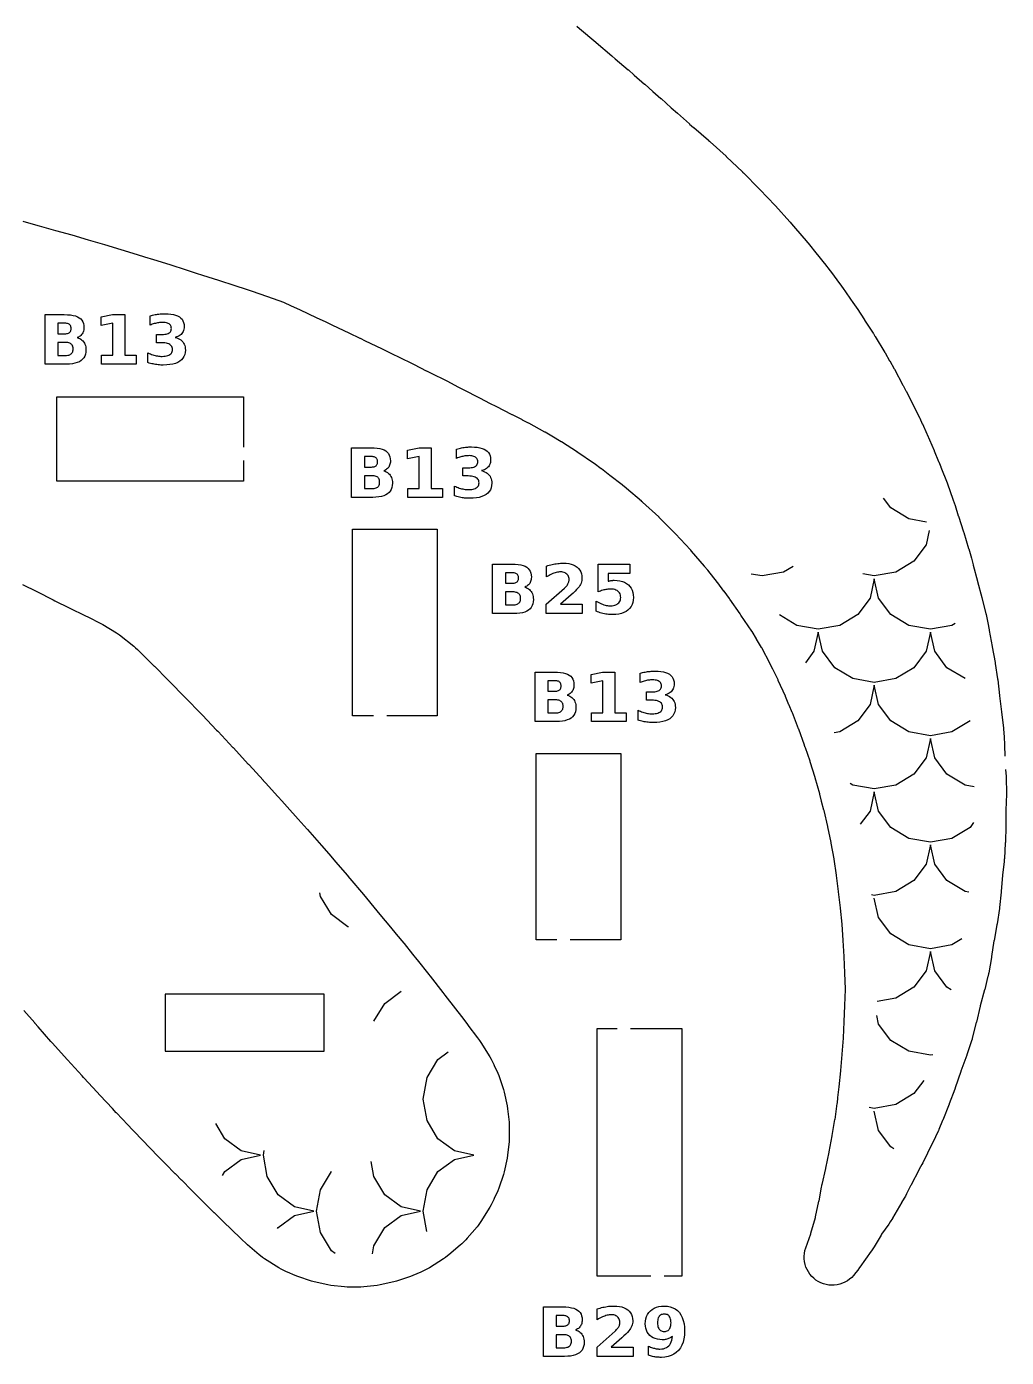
# Model space of a CAD drawing. Header units: millimetres. Extents: x 1 to 297, y 5 to 290.
# Drawn here: x 209.9 to 258, y 4.9 to 70.2 of the extents above; entities that cross this region are included whole.
import ezdxf

# ---------------------------------------------------------------- set-up
doc = ezdxf.new("R2010")
doc.units = ezdxf.units.MM
for name, color, linetype in [('CUT', 1, 'CONTINUOUS'), ('ENGRAVE', 5, 'CONTINUOUS'), ('SCORE', 7, 'CONTINUOUS')]:
    doc.layers.add(name, color=color, linetype=linetype)

msp = doc.modelspace()

# ---------------------------------------------------------------- linework, layer by layer
at = {"layer": 'CUT', "color": 1}
for points in [[(236.9172, 70.2574), (237.0473, 70.1479), (237.0494, 70.1461), (237.8484, 69.471), (237.8646, 69.4573), (238.645, 68.7979), (238.6522, 68.7918), (238.8096, 68.6569), (239.4454, 68.1118), (239.4526, 68.1056), (239.7393, 67.8563), (240.2458, 67.415), (240.2531, 67.4087), (240.652, 67.0561), (241.0462, 66.7078), (241.0535, 66.7014), (241.5506, 66.2558), (241.8537, 65.9843), (242.4496, 65.4588), (242.4558, 65.4533), (242.6441, 65.2853), (242.6546, 65.2761), (243.3761, 64.661), (243.3858, 64.6526), (243.4378, 64.6075), (243.4618, 64.5861), (244.2472, 63.8696), (244.2543, 63.863), (244.2551, 63.8623), (244.2716, 63.8468), (245.0485, 63.1028), (245.0556, 63.096), (245.0911, 63.0615), (245.1078, 63.045), (245.8499, 62.2982), (245.8568, 62.2912), (245.8867, 62.2607), (245.9036, 62.2431), (246.6443, 61.4586), (246.6657, 61.4355), (247.368, 60.6557), (247.3784, 60.644), (247.4535, 60.5586), (247.4594, 60.5518), (248.0589, 59.8609), (248.0803, 59.8357), (248.2552, 59.6238), (248.2608, 59.6169), (248.7169, 59.0568), (248.733, 59.0366), (249.0566, 58.6232), (249.0618, 58.6165), (249.3404, 58.2558), (249.3565, 58.2345), (249.8579, 57.5579), (249.8628, 57.5512), (249.9328, 57.4555), (249.95, 57.4315), (250.4963, 56.6491), (250.5053, 56.636), (250.6574, 56.4125), (250.667, 56.3982), (251.0319, 55.8469), (251.0396, 55.8352), (251.4573, 55.1895), (251.4691, 55.1709), (251.5462, 55.0474), (251.5562, 55.031), (252.0266, 54.2523), (252.0435, 54.2235), (252.2634, 53.8381), (252.2671, 53.8314), (252.4828, 53.4483), (252.4963, 53.4238), (252.9166, 52.639), (252.9207, 52.6314), (253.0626, 52.3622), (253.0704, 52.3473), (253.3299, 51.8399), (253.336, 51.8277), (253.7243, 51.0491), (253.7403, 51.0158), (253.8666, 50.7438), (253.8696, 50.7375), (254.0948, 50.2459), (254.1086, 50.2147), (254.4428, 49.4334), (254.4463, 49.4251), (254.6656, 48.9026), (254.6731, 48.8844), (254.7743, 48.6329), (254.7784, 48.6225), (255.0837, 47.8452), (255.0979, 47.8073), (255.3711, 47.0447), (255.3852, 47.0033), (255.47, 46.7396), (255.4729, 46.7304), (255.6309, 46.2269), (255.6334, 46.219), (255.8903, 45.4372), (255.8996, 45.4079), (256.1347, 44.6326), (256.1415, 44.6096), (256.2712, 44.1523), (256.2732, 44.1453), (256.3598, 43.8336), (256.3674, 43.8049), (256.5661, 43.0229), (256.5681, 43.015), (256.7792, 42.2283), (256.7841, 42.2095), (256.977, 41.446), (256.9905, 41.3872), (257.0728, 40.9863), (257.0742, 40.979), (257.144, 40.6294), (257.1498, 40.5981), (257.2862, 39.8181), (257.2879, 39.8089), (257.4353, 39.0356), (257.4432, 38.9898), (257.5597, 38.2369), (257.5669, 38.1828), (257.6542, 37.4119), (257.6549, 37.4057), (257.7524, 36.6158), (257.7541, 36.6018), (257.8406, 35.835), (257.8457, 35.7785), (257.8747, 35.3646), (257.875, 35.3605), (257.8972, 35.0277), (257.8996, 34.9796), (257.9162, 34.439)], [(257.9498, 33.7899), (257.9725, 33.4332), (257.975, 33.3728), (257.9886, 32.628), (257.9885, 32.5717), (257.97, 31.795), (257.9553, 31.0005), (257.9552, 30.9965), (257.9386, 30.2244), (257.9363, 30.1693), (257.8892, 29.4214), (257.8846, 29.3662), (257.8752, 29.2757), (257.8739, 29.2642), (257.7991, 28.6044), (257.797, 28.5815), (257.739, 27.8137), (257.7353, 27.7727), (257.6553, 27.0205), (257.6475, 26.9604), (257.5329, 26.2093), (257.5255, 26.1658), (257.3826, 25.3996), (257.3786, 25.3757), (257.2673, 24.6121), (257.2593, 24.5637), (257.1212, 23.8111), (257.1106, 23.7591), (257.076, 23.6053), (257.0697, 23.5785), (256.9259, 22.9953), (256.9187, 22.9672), (256.7092, 22.1907), (256.7046, 22.1724), (256.5203, 21.3944), (256.5142, 21.3697), (256.3177, 20.6051), (256.3038, 20.555), (256.2773, 20.4663), (256.2652, 20.4281), (256.0541, 19.7915), (256.043, 19.7596), (255.7622, 18.9797), (255.759, 18.9706), (255.4855, 18.1717), (255.4791, 18.1526), (255.4612, 18.1027), (255.1871, 17.3801), (255.1816, 17.3659), (254.8751, 16.5851), (254.8644, 16.5587), (254.6821, 16.122), (254.6531, 16.0572), (254.5156, 15.7716), (254.5114, 15.7629), (254.1193, 14.9629), (253.8868, 14.4792), (253.8432, 14.3962), (253.7162, 14.1735), (253.7057, 14.1543), (253.2965, 13.3734), (253.289, 13.3586), (253.0921, 12.9569), (253.035, 12.8524), (252.8624, 12.5675), (252.8557, 12.5561), (252.399, 11.7641), (252.397, 11.7607), (252.2938, 11.583), (252.2278, 11.4804), (251.873, 10.9806), (251.8445, 10.9366), (251.5069, 10.3624), (251.4077, 10.2167), (251.3685, 10.1665), (251.3514, 10.1435), (250.7989, 9.3641), (250.7896, 9.3507), (250.702, 9.2198), (250.6111, 9.0994), (250.496, 8.9635), (250.4041, 8.8654), (250.3016, 8.7757), (250.1907, 8.6965), (250.0726, 8.6287), (249.9483, 8.573), (249.8191, 8.5298), (249.6862, 8.4996), (249.551, 8.4827), (249.4148, 8.4792), (249.279, 8.4893), (249.1448, 8.5127), (249.0136, 8.5493), (248.8866, 8.5987), (248.7651, 8.6604), (248.6504, 8.7339), (248.5435, 8.8183), (248.4455, 8.9129), (248.3573, 9.0168), (248.2798, 9.1288), (248.2138, 9.248), (248.1599, 9.3731), (248.1186, 9.5029), (248.0904, 9.6362), (248.0755, 9.7716), (248.0741, 9.9079), (248.0862, 10.0436), (248.1117, 10.1774), (248.1497, 10.3063), (248.3947, 11.0064), (248.4052, 11.0394), (248.6232, 11.7975), (248.6336, 11.8393), (248.7965, 12.6052), (248.8002, 12.6238), (248.9217, 13.2966), (248.9322, 13.3485), (248.9454, 13.408), (248.9494, 13.4255), (249.1341, 14.2082), (249.1377, 14.2243), (249.3006, 15.0084), (249.303, 15.0206), (249.4499, 15.8077), (249.4518, 15.8185), (249.5838, 16.6042), (249.5861, 16.6189), (249.6971, 17.3949), (249.7005, 17.423), (249.7245, 17.6722), (249.7264, 17.6907), (249.7841, 18.2135), (249.8645, 19.0033), (249.8652, 19.0109), (249.9357, 19.8021), (249.9363, 19.8102), (249.9961, 20.5989), (249.9969, 20.611), (250.041, 21.3994), (250.0414, 21.4079), (250.0746, 22.1972), (250.0749, 22.2078), (250.0941, 22.9843), (250.0941, 23.0156), (250.0736, 23.7919), (250.0732, 23.8028), (250.0384, 24.5918), (250.0379, 24.6005), (249.9918, 25.3902), (249.9912, 25.3998), (249.9327, 26.1874), (249.9316, 26.2), (249.8571, 26.9852), (249.8556, 26.9989), (249.7632, 27.7845), (249.7617, 27.7965), (249.7266, 28.0515), (249.7248, 28.0647), (249.6586, 28.5838), (249.657, 28.5957), (249.5412, 29.38), (249.5386, 29.3961), (249.4019, 30.1769), (249.3985, 30.195), (249.2378, 30.9741), (249.2335, 30.9932), (249.0462, 31.7744), (249.0426, 31.7888), (248.9294, 32.2151), (248.9255, 32.2301), (248.8387, 32.573), (248.8346, 32.5883), (248.615, 33.3702), (248.61, 33.3871), (248.3661, 34.1681), (248.3606, 34.185), (248.1315, 34.8501), (248.1265, 34.8648), (248.092, 34.969), (248.0874, 34.9821), (247.8081, 35.7645), (247.8013, 35.7827), (247.4944, 36.5631), (247.4875, 36.5798), (247.334, 36.9388), (247.3278, 36.9534), (247.1587, 37.3622), (247.1517, 37.3784), (246.8029, 38.1568), (246.7925, 38.1789), (246.5334, 38.7005), (246.5322, 38.7031), (246.4056, 38.9593), (246.3988, 38.9726), (245.9896, 39.7524), (245.9772, 39.7749), (245.7392, 40.1855), (245.7318, 40.198), (245.5172, 40.5489), (245.5038, 40.5699), (244.9736, 41.3624), (244.936, 41.4176), (244.4332, 42.1455), (244.4182, 42.1663), (244.1438, 42.5302), (244.1361, 42.5405), (243.8366, 42.9455), (243.8232, 42.9629), (243.3464, 43.5615), (243.3372, 43.5728), (243.1906, 43.7481), (243.185, 43.7548), (242.5404, 44.5037), (242.5072, 44.5418), (242.4931, 44.5574), (241.7601, 45.3413), (241.7417, 45.3604), (240.9835, 46.1392), (240.9686, 46.154), (240.9559, 46.1662), (240.9417, 46.1794), (240.1466, 46.8951), (240.0955, 46.9404), (240.0885, 46.9466), (239.3593, 47.5743), (239.3444, 47.5867), (239.1561, 47.7387), (239.1496, 47.7439), (238.549, 48.215), (238.1324, 48.5355), (238.1206, 48.5443), (237.7666, 48.8034), (237.7469, 48.8172), (236.9733, 49.338), (236.9639, 49.3444), (236.9536, 49.3511), (236.1691, 49.856), (236.1517, 49.8668), (235.7058, 50.1331), (235.6982, 50.1375), (235.3672, 50.3288), (235.3587, 50.3336), (234.5724, 50.7715), (234.5564, 50.7801), (234.2652, 50.9311), (234.2573, 50.9352), (233.7716, 51.1782), (233.7606, 51.1838), (232.9658, 51.5908), (232.6874, 51.7333), (232.17, 51.998), (232.1612, 52.0026), (231.3606, 52.4198), (231.1403, 52.5322), (231.1362, 52.5343), (230.5612, 52.8301), (229.7641, 53.232), (229.5638, 53.332), (229.5602, 53.3338), (228.9619, 53.6349), (228.1653, 54.0277), (227.9525, 54.1319), (227.9493, 54.1335), (227.3629, 54.4225), (226.5655, 54.8085), (226.3089, 54.9317), (226.3061, 54.9331), (225.7638, 55.1951), (224.965, 55.5744), (224.6299, 55.7315), (224.6274, 55.7327), (224.164, 55.9511), (223.3683, 56.3192), (222.9043, 56.534), (222.5944, 56.6745), (222.5485, 56.6931), (221.7794, 56.969), (221.771, 56.972), (220.9705, 57.246), (220.7196, 57.3293), (220.1765, 57.5082), (219.3735, 57.7726), (218.5763, 58.0305), (218.2714, 58.1287), (217.7755, 58.2882), (216.9749, 58.5433), (216.1756, 58.7946), (215.7448, 58.9285), (215.3759, 59.0429), (214.5737, 59.2888), (213.7775, 59.5266), (213.0965, 59.7287), (212.9762, 59.7639), (212.1773, 59.9938), (211.3769, 60.2213), (210.5778, 60.4445), (210.2759, 60.5278), (209.7782, 60.6647)], [(220.575, 48.95), (220.575, 47.925), (211.425, 47.925), (211.425, 52.075), (220.575, 52.075), (220.575, 49.6)], [(226.95, 36.425), (225.925, 36.425), (225.925, 45.575), (230.075, 45.575), (230.075, 36.425), (227.6, 36.425)], [(209.739, 42.8664), (210.4355, 42.5134), (211.2373, 42.1102), (211.3243, 42.0671), (212.0325, 41.7165), (212.0341, 41.7157), (212.8353, 41.3177), (212.9364, 41.268), (212.9393, 41.2665), (213.5884, 40.945), (213.6815, 40.8941), (214.3547, 40.4912), (214.5009, 40.3899), (215.2073, 39.8274), (215.288, 39.7578), (215.3849, 39.6672), (215.4126, 39.6405), (216.0508, 39.008), (216.055, 39.004), (216.2045, 38.8545), (216.2076, 38.8514), (216.8515, 38.2035), (216.855, 38.2), (216.9988, 38.0543), (217.0021, 38.0509), (217.6553, 37.3842), (217.7801, 37.2577), (217.7905, 37.2471), (218.4563, 36.5577), (218.5535, 36.4581), (218.5652, 36.446), (219.2568, 35.7195), (219.3162, 35.6579), (219.328, 35.6454), (220.0573, 34.8687), (220.0677, 34.8577), (220.0798, 34.8448), (220.8127, 34.053), (220.8167, 34.0487), (220.8545, 34.0075), (220.8561, 34.0057), (221.5446, 33.2527), (221.5486, 33.2483), (221.655, 33.1308), (221.6562, 33.1295), (222.268, 32.4524), (222.272, 32.4479), (222.4578, 32.2405), (222.9865, 31.6554), (222.9963, 31.6446), (223.2593, 31.3471), (223.6994, 30.8568), (223.712, 30.8426), (224.0597, 30.444), (224.403, 30.0566), (224.4157, 30.0421), (224.86, 29.5259), (225.0958, 29.2563), (225.1084, 29.2416), (225.6604, 28.5919), (225.7777, 28.456), (225.7903, 28.4412), (226.4557, 27.6474), (226.4594, 27.6429), (227.1182, 26.8501), (227.1219, 26.8457), (227.2608, 26.677), (227.7811, 26.0548), (227.7927, 26.0407), (228.0615, 25.7101), (228.438, 25.2551), (228.4506, 25.2396), (228.8618, 24.7273), (229.0844, 24.4548), (229.0969, 24.4392), (229.6621, 23.7257), (229.7191, 23.655), (229.7325, 23.6381), (230.3483, 22.8484), (230.352, 22.8436), (230.4594, 22.7045), (230.9666, 22.0477), (230.9696, 22.0438), (231.2608, 21.6639), (231.5803, 21.2499), (231.5869, 21.2413), (232.0585, 20.6199), (232.0611, 20.6164), (232.1573, 20.4889), (232.223, 20.3933), (232.6611, 19.6933), (232.7262, 19.5767), (232.8571, 19.3121), (232.8778, 19.2682), (233.0488, 18.8884), (233.0975, 18.7639), (233.3239, 18.0875), (233.3618, 17.9506), (233.5088, 17.2828), (233.5322, 17.1403), (233.6046, 16.4764), (233.6125, 16.3313), (233.6125, 15.6687), (233.6046, 15.5236), (233.5322, 14.8597), (233.5088, 14.7172), (233.3618, 14.0494), (233.3239, 13.9125), (233.0975, 13.2361), (233.0488, 13.1116), (232.8778, 12.7318), (232.8571, 12.6879), (232.7262, 12.4233), (232.6611, 12.3067), (232.223, 11.6067), (232.1573, 11.5111), (232.0832, 11.4129), (232.0318, 11.3489), (231.553, 10.7887), (231.4821, 10.7121), (231.2879, 10.5179), (231.2113, 10.447), (230.6511, 9.9682), (230.5871, 9.9168), (230.4889, 9.8427), (230.3933, 9.777), (229.6933, 9.3389), (229.5767, 9.2738), (229.3121, 9.1429), (229.2682, 9.1222), (228.8884, 8.9512), (228.7639, 8.9025), (228.0875, 8.6761), (227.9506, 8.6382), (227.2828, 8.4912), (227.1403, 8.4678), (226.4764, 8.3954), (226.3313, 8.3875), (225.6687, 8.3875), (225.5236, 8.3954), (224.8597, 8.4678), (224.7172, 8.4912), (224.0494, 8.6382), (223.9125, 8.6761), (223.2361, 8.9025), (223.1116, 8.9512), (222.7318, 9.1222), (222.6879, 9.1429), (222.4233, 9.2738), (222.3067, 9.3389), (221.6067, 9.777), (221.5111, 9.8427), (221.4129, 9.9168), (221.3489, 9.9682), (220.7798, 10.4546), (220.7209, 10.5081), (220.4732, 10.7468), (219.9523, 11.2468), (219.9434, 11.2555), (219.6451, 11.5471), (219.1518, 12.0279), (219.1431, 12.0365), (218.8299, 12.3474), (218.3513, 12.8211), (218.3428, 12.8296), (218.0269, 13.1478), (217.5509, 13.626), (217.5423, 13.6348), (217.2391, 13.9451), (217.2347, 13.9495), (216.7548, 14.4307), (216.7384, 14.4474), (216.4448, 14.7522), (215.9541, 15.2519), (215.9383, 15.2683), (215.6685, 15.5524), (215.1533, 16.0852), (215.1382, 16.1011), (214.9028, 16.3527), (214.3526, 16.9302), (214.3382, 16.9456), (214.147, 17.1529), (213.5519, 17.7869), (213.5382, 17.8018), (213.4005, 17.953), (212.7513, 18.6551), (212.7382, 18.6694), (212.663, 18.7531), (211.9414, 19.545), (211.9329, 19.5545), (211.2185, 20.3536), (211.151, 20.4279), (211.1374, 20.4431), (210.5115, 21.1538), (210.3502, 21.3342), (210.3374, 21.3488), (209.8119, 21.954)], [(235.95, 25.425), (234.925, 25.425), (234.925, 34.575), (239.075, 34.575), (239.075, 25.425), (236.6, 25.425)], [(240.55, 8.925), (237.925, 8.925), (237.925, 21.075), (238.9, 21.075)], [(239.55, 21.075), (242.075, 21.075), (242.075, 8.925), (241.2, 8.925)]]:
    msp.add_lwpolyline(points, dxfattribs=at)
msp.add_lwpolyline([(216.7423, 22.7575), (216.7423, 19.9675), (224.5323, 19.9675), (224.5323, 22.7575), (216.7423, 22.7575)], close=True, dxfattribs=at)
at = {"layer": 'ENGRAVE', "color": 5}
for points in [[(212.6569, 54.853), (212.7014, 54.8087), (212.7408, 54.7588), (212.7746, 54.7042), (212.8023, 54.6456), (212.8238, 54.583), (212.8392, 54.5165), (212.8484, 54.4459), (212.8515, 54.3714), (212.8449, 54.2592), (212.8251, 54.1569), (212.7921, 54.0646), (212.7459, 53.9822), (212.6865, 53.9098), (212.6139, 53.8473), (212.5278, 53.7946), (212.428, 53.7515), (212.3144, 53.7179), (212.1871, 53.694), (212.046, 53.6796), (211.8912, 53.6748), (210.8512, 53.6748), (210.8512, 56.1048), (211.7919, 56.1048), (211.9529, 56.1006), (212.0984, 56.0878), (212.2283, 56.0666), (212.3428, 56.0368), (212.4417, 55.9986), (212.5252, 55.9518), (212.5945, 55.8957), (212.6513, 55.8294), (212.6955, 55.7528), (212.727, 55.6661), (212.7459, 55.5691), (212.7522, 55.4619), (212.7499, 55.4042), (212.743, 55.3495), (212.7315, 55.2977), (212.7153, 55.2489), (212.6946, 55.203), (212.6692, 55.16), (212.6395, 55.1203), (212.6056, 55.0841), (212.5675, 55.0515), (212.5253, 55.0225), (212.4789, 54.9971), (212.4283, 54.9753), (212.4931, 54.953), (212.5527, 54.9252), (212.6074, 54.8918), (212.6569, 54.853)], [(211.9547, 55.1803), (211.9901, 55.193), (212.0216, 55.2093), (212.0491, 55.2292), (212.0725, 55.2526), (212.0916, 55.2794), (212.1065, 55.3097), (212.1171, 55.3435), (212.1235, 55.3806), (212.1256, 55.4212), (212.1235, 55.4613), (212.1171, 55.4982), (212.1065, 55.5317), (212.0916, 55.5619), (212.0725, 55.5888), (212.0491, 55.6125), (212.0216, 55.6326), (211.9901, 55.6491), (211.9547, 55.6619), (211.9153, 55.6711), (211.8719, 55.6765), (211.8245, 55.6784), (211.4778, 55.6784), (211.4778, 55.1641), (211.8245, 55.1641), (211.8719, 55.1659), (211.9153, 55.1713), (211.9547, 55.1803)], [(214.1632, 55.6784), (213.5952, 55.5612), (213.5952, 55.9876), (214.16, 56.1048), (214.7557, 56.1048), (214.7557, 54.1077), (215.3091, 54.1077), (215.3091, 53.6748), (213.6098, 53.6748), (213.6098, 54.1077), (214.1632, 54.1077), (214.1632, 55.6784)], [(217.3033, 54.9613), (217.3754, 54.9323), (217.4409, 54.8981), (217.4999, 54.8588), (217.5523, 54.8142), (217.5982, 54.7645), (217.6372, 54.7098), (217.6691, 54.6503), (217.694, 54.5861), (217.7117, 54.5171), (217.7224, 54.4434), (217.7259, 54.3649), (217.7182, 54.2493), (217.6952, 54.1433), (217.6567, 54.0469), (217.6029, 53.9602), (217.5338, 53.8831), (217.4492, 53.8156), (217.3499, 53.7581), (217.2366, 53.7111), (217.1091, 53.6746), (216.9675, 53.6485), (216.8117, 53.6328), (216.6419, 53.6276), (216.5795, 53.6284), (216.5171, 53.6309), (216.4546, 53.6351), (216.392, 53.641), (216.3294, 53.6485), (216.2668, 53.6577), (216.2042, 53.6686), (216.1419, 53.6811), (216.0798, 53.6953), (216.0179, 53.7112), (215.9563, 53.7288), (215.8949, 53.748), (215.8949, 54.2314), (215.9534, 54.2033), (216.0118, 54.1776), (216.07, 54.1543), (216.1282, 54.1334), (216.1861, 54.1149), (216.244, 54.0988), (216.3016, 54.0851), (216.3589, 54.0739), (216.4159, 54.0652), (216.4726, 54.059), (216.5289, 54.0553), (216.585, 54.054), (216.6647, 54.0564), (216.7381, 54.0636), (216.8049, 54.0756), (216.8653, 54.0924), (216.9192, 54.1139), (216.9666, 54.1403), (217.0072, 54.1711), (217.0403, 54.2061), (217.0661, 54.2453), (217.0846, 54.2886), (217.0956, 54.3361), (217.0993, 54.3877), (217.0955, 54.4408), (217.0842, 54.4894), (217.0653, 54.5336), (217.0389, 54.5732), (217.0049, 54.6084), (216.9634, 54.6392), (216.9145, 54.6653), (216.8584, 54.6866), (216.7951, 54.7032), (216.7247, 54.7151), (216.647, 54.7222), (216.5622, 54.7246), (216.3115, 54.7246), (216.3115, 55.1282), (216.5752, 55.1282), (216.6505, 55.1303), (216.7192, 55.1365), (216.7811, 55.1468), (216.8363, 55.1612), (216.8849, 55.1797), (216.9268, 55.2023), (216.9621, 55.2291), (216.991, 55.2603), (217.0134, 55.2957), (217.0295, 55.3354), (217.0391, 55.3794), (217.0423, 55.4277), (217.0392, 55.4726), (217.0298, 55.514), (217.0142, 55.5518), (216.9924, 55.5861), (216.9643, 55.6169), (216.93, 55.6442), (216.89, 55.6676), (216.8448, 55.6867), (216.7945, 55.7016), (216.739, 55.7122), (216.6784, 55.7186), (216.6126, 55.7207), (216.5621, 55.7197), (216.5114, 55.7169), (216.4605, 55.7122), (216.4094, 55.7055), (216.3581, 55.697), (216.3066, 55.6865), (216.2552, 55.6742), (216.2037, 55.6601), (216.1524, 55.6442), (216.1012, 55.6265), (216.0501, 55.6069), (215.999, 55.5856), (215.999, 56.0446), (216.0608, 56.0612), (216.1224, 56.0764), (216.1838, 56.0902), (216.245, 56.1025), (216.306, 56.1133), (216.3669, 56.1227), (216.4275, 56.1307), (216.4877, 56.1372), (216.5475, 56.1422), (216.607, 56.1459), (216.6662, 56.148), (216.7249, 56.1488), (216.8762, 56.1444), (217.0142, 56.1315), (217.139, 56.1099), (217.2505, 56.0797), (217.3487, 56.0408), (217.4338, 55.9933), (217.5056, 55.9371), (217.5644, 55.8722), (217.6102, 55.7986), (217.6428, 55.7163), (217.6624, 55.6252), (217.669, 55.5254), (217.6658, 55.4565), (217.6565, 55.3918), (217.6409, 55.3315), (217.619, 55.2755), (217.591, 55.2237), (217.5566, 55.1763), (217.5162, 55.1332), (217.4698, 55.0946), (217.4175, 55.0605), (217.3592, 55.0309), (217.2949, 55.0057), (217.2246, 54.985), (217.3033, 54.9613)], [(212.0558, 54.1367), (212.0953, 54.1566), (212.1297, 54.181), (212.1588, 54.2098), (212.1826, 54.2432), (212.2011, 54.2811), (212.2143, 54.3235), (212.2222, 54.3704), (212.2249, 54.4219), (212.2223, 54.4723), (212.2144, 54.5183), (212.2013, 54.56), (212.1829, 54.5973), (212.1593, 54.6302), (212.1305, 54.6587), (212.0963, 54.6828), (212.0569, 54.7025), (212.0121, 54.7179), (211.9619, 54.7289), (211.9065, 54.7354), (211.8456, 54.7376), (211.4778, 54.7376), (211.4778, 54.1012), (211.8456, 54.1012), (211.906, 54.1034), (211.9611, 54.1101), (212.0111, 54.1212), (212.0558, 54.1367)], [(227.6864, 48.315), (227.7309, 48.2707), (227.7703, 48.2208), (227.8041, 48.1662), (227.8318, 48.1076), (227.8533, 48.045), (227.8687, 47.9785), (227.8779, 47.9079), (227.881, 47.8334), (227.8744, 47.7212), (227.8546, 47.619), (227.8216, 47.5266), (227.7754, 47.4443), (227.716, 47.3718), (227.6433, 47.3093), (227.5573, 47.2566), (227.4574, 47.2135), (227.3439, 47.1799), (227.2166, 47.156), (227.0755, 47.1416), (226.9207, 47.1368), (225.8807, 47.1368), (225.8807, 49.5668), (226.8214, 49.5668), (226.9824, 49.5626), (227.1278, 49.5498), (227.2578, 49.5286), (227.3723, 49.4988), (227.4712, 49.4606), (227.5546, 49.4138), (227.624, 49.3577), (227.6808, 49.2914), (227.7249, 49.2149), (227.7565, 49.1281), (227.7754, 49.0311), (227.7817, 48.9239), (227.7794, 48.8663), (227.7725, 48.8115), (227.7609, 48.7597), (227.7448, 48.7109), (227.724, 48.665), (227.6987, 48.622), (227.6689, 48.5823), (227.635, 48.5461), (227.597, 48.5136), (227.5547, 48.4846), (227.5083, 48.4591), (227.4578, 48.4373), (227.5225, 48.415), (227.5822, 48.3872), (227.6368, 48.3539), (227.6864, 48.315)], [(226.9842, 48.6424), (227.0196, 48.655), (227.0511, 48.6713), (227.0786, 48.6912), (227.1019, 48.7146), (227.1211, 48.7415), (227.1359, 48.7717), (227.1466, 48.8055), (227.1529, 48.8426), (227.1551, 48.8832), (227.1529, 48.9234), (227.1466, 48.9602), (227.1359, 48.9937), (227.1211, 49.0239), (227.1019, 49.0509), (227.0786, 49.0745), (227.0511, 49.0946), (227.0196, 49.1111), (226.9842, 49.1239), (226.9447, 49.1331), (226.9013, 49.1386), (226.854, 49.1404), (226.5073, 49.1404), (226.5073, 48.6261), (226.854, 48.6261), (226.9013, 48.6279), (226.9447, 48.6333), (226.9842, 48.6424)], [(229.1927, 49.1404), (228.6247, 49.0232), (228.6247, 49.4496), (229.1894, 49.5668), (229.7851, 49.5668), (229.7851, 47.5698), (230.3385, 47.5698), (230.3385, 47.1368), (228.6393, 47.1368), (228.6393, 47.5698), (229.1927, 47.5698), (229.1927, 49.1404)], [(232.3327, 48.4233), (232.4048, 48.3943), (232.4704, 48.3602), (232.5293, 48.3208), (232.5818, 48.2763), (232.6276, 48.2265), (232.6667, 48.1718), (232.6986, 48.1123), (232.7234, 48.0481), (232.7412, 47.9791), (232.7518, 47.9054), (232.7554, 47.8269), (232.7477, 47.7113), (232.7246, 47.6053), (232.6862, 47.5089), (232.6324, 47.4222), (232.5632, 47.3451), (232.4787, 47.2776), (232.3794, 47.2202), (232.266, 47.1732), (232.1385, 47.1366), (231.9969, 47.1105), (231.8412, 47.0948), (231.6714, 47.0896), (231.609, 47.0905), (231.5465, 47.093), (231.484, 47.0971), (231.4215, 47.103), (231.3589, 47.1105), (231.2962, 47.1197), (231.2337, 47.1306), (231.1714, 47.1431), (231.1093, 47.1574), (231.0474, 47.1733), (230.9858, 47.1908), (230.9243, 47.2101), (230.9243, 47.6935), (230.9829, 47.6654), (231.0413, 47.6397), (231.0995, 47.6164), (231.1576, 47.5954), (231.2156, 47.5769), (231.2735, 47.5608), (231.3311, 47.5471), (231.3884, 47.5359), (231.4454, 47.5272), (231.502, 47.521), (231.5584, 47.5173), (231.6144, 47.516), (231.6942, 47.5184), (231.7675, 47.5256), (231.8344, 47.5376), (231.8947, 47.5544), (231.9487, 47.576), (231.9961, 47.6023), (232.0366, 47.6331), (232.0698, 47.6681), (232.0956, 47.7073), (232.114, 47.7506), (232.1251, 47.7981), (232.1288, 47.8497), (232.125, 47.9028), (232.1137, 47.9514), (232.0948, 47.9956), (232.0684, 48.0353), (232.0344, 48.0705), (231.9929, 48.1012), (231.944, 48.1273), (231.8879, 48.1486), (231.8246, 48.1653), (231.7541, 48.1771), (231.6765, 48.1842), (231.5917, 48.1866), (231.341, 48.1866), (231.341, 48.5903), (231.6047, 48.5903), (231.68, 48.5923), (231.7486, 48.5985), (231.8106, 48.6088), (231.8658, 48.6232), (231.9144, 48.6417), (231.9562, 48.6643), (231.9915, 48.6912), (232.0204, 48.7223), (232.0429, 48.7577), (232.059, 48.7974), (232.0686, 48.8414), (232.0718, 48.8897), (232.0687, 48.9346), (232.0593, 48.976), (232.0437, 49.0139), (232.0219, 49.0482), (231.9938, 49.079), (231.9595, 49.1062), (231.9195, 49.1296), (231.8743, 49.1487), (231.824, 49.1636), (231.7685, 49.1742), (231.7079, 49.1806), (231.6421, 49.1827), (231.5916, 49.1818), (231.5408, 49.1789), (231.4899, 49.1742), (231.4388, 49.1675), (231.3876, 49.159), (231.3361, 49.1485), (231.2846, 49.1362), (231.2332, 49.1221), (231.1819, 49.1062), (231.1307, 49.0885), (231.0795, 49.069), (231.0285, 49.0476), (231.0285, 49.5066), (231.0903, 49.5232), (231.1518, 49.5384), (231.2132, 49.5522), (231.2745, 49.5645), (231.3355, 49.5753), (231.3963, 49.5847), (231.4569, 49.5927), (231.5171, 49.5992), (231.577, 49.6043), (231.6365, 49.6079), (231.6956, 49.6101), (231.7544, 49.6108), (231.9057, 49.6065), (232.0437, 49.5935), (232.1684, 49.5719), (232.2799, 49.5417), (232.3782, 49.5028), (232.4632, 49.4553), (232.5351, 49.3992), (232.5939, 49.3343), (232.6396, 49.2606), (232.6723, 49.1783), (232.6919, 49.0872), (232.6984, 48.9874), (232.6953, 48.9185), (232.6859, 48.8538), (232.6703, 48.7935), (232.6485, 48.7375), (232.6204, 48.6857), (232.5861, 48.6383), (232.5457, 48.5952), (232.4993, 48.5566), (232.447, 48.5225), (232.3886, 48.4929), (232.3243, 48.4677), (232.2541, 48.447), (232.3327, 48.4233)], [(227.0853, 47.5987), (227.1248, 47.6186), (227.1591, 47.643), (227.1882, 47.6718), (227.212, 47.7052), (227.2305, 47.7431), (227.2438, 47.7855), (227.2517, 47.8324), (227.2543, 47.8839), (227.2517, 47.9343), (227.2439, 47.9804), (227.2307, 48.022), (227.2124, 48.0593), (227.1888, 48.0922), (227.1599, 48.1207), (227.1258, 48.1448), (227.0863, 48.1646), (227.0415, 48.1799), (226.9914, 48.1909), (226.9359, 48.1975), (226.8751, 48.1996), (226.5073, 48.1996), (226.5073, 47.5633), (226.8751, 47.5633), (226.9355, 47.5655), (226.9906, 47.5721), (227.0405, 47.5832), (227.0853, 47.5987)], [(234.5993, 42.6112), (234.6438, 42.5669), (234.6832, 42.517), (234.717, 42.4624), (234.7447, 42.4038), (234.7662, 42.3412), (234.7816, 42.2747), (234.7908, 42.2042), (234.7939, 42.1297), (234.7873, 42.0174), (234.7675, 41.9152), (234.7345, 41.8229), (234.6883, 41.7405), (234.6289, 41.6681), (234.5563, 41.6056), (234.4702, 41.5529), (234.3704, 41.5097), (234.2568, 41.4762), (234.1295, 41.4522), (233.9884, 41.4378), (233.8336, 41.433), (232.7936, 41.433), (232.7936, 43.8631), (233.7343, 43.8631), (233.8953, 43.8588), (234.0408, 43.8461), (234.1707, 43.8248), (234.2852, 43.7951), (234.3841, 43.7568), (234.4676, 43.7101), (234.5369, 43.654), (234.5937, 43.5876), (234.6379, 43.5111), (234.6694, 43.4243), (234.6883, 43.3273), (234.6946, 43.2202), (234.6923, 43.1625), (234.6854, 43.1078), (234.6739, 43.056), (234.6577, 43.0071), (234.637, 42.9612), (234.6116, 42.9182), (234.5819, 42.8785), (234.548, 42.8424), (234.5099, 42.8098), (234.4677, 42.7808), (234.4213, 42.7554), (234.3707, 42.7335), (234.4355, 42.7112), (234.4951, 42.6834), (234.5498, 42.6501), (234.5993, 42.6112)], [(237.1912, 41.433), (235.4253, 41.433), (235.4253, 41.8937), (236.3123, 42.6765), (236.3502, 42.7122), (236.3847, 42.7476), (236.4157, 42.7827), (236.4433, 42.8176), (236.4674, 42.8522), (236.4881, 42.8865), (236.5055, 42.9209), (236.5198, 42.9558), (236.5308, 42.9911), (236.5387, 43.0268), (236.5435, 43.063), (236.5451, 43.0997), (236.5419, 43.1548), (236.5323, 43.2062), (236.5164, 43.2539), (236.4941, 43.2979), (236.4654, 43.3382), (236.4303, 43.3748), (236.39, 43.4066), (236.3454, 43.4326), (236.2967, 43.4529), (236.2437, 43.4674), (236.1865, 43.476), (236.1251, 43.4789), (236.0756, 43.4772), (236.0244, 43.472), (235.9717, 43.4633), (235.9175, 43.4511), (235.8618, 43.4354), (235.8045, 43.4163), (235.7458, 43.3937), (235.6857, 43.3677), (235.6243, 43.3384), (235.5615, 43.3056), (235.4973, 43.2695), (235.4318, 43.2299), (235.4318, 43.7638), (235.5022, 43.7862), (235.5723, 43.8067), (235.6422, 43.8254), (235.7117, 43.8423), (235.781, 43.8572), (235.8501, 43.8704), (235.9188, 43.8816), (235.987, 43.8907), (236.0548, 43.8978), (236.1221, 43.9029), (236.1889, 43.906), (236.2554, 43.907), (236.3954, 43.9017), (236.5245, 43.8857), (236.6429, 43.859), (236.7505, 43.8216), (236.8473, 43.7736), (236.9333, 43.7149), (237.0071, 43.6467), (237.0675, 43.5701), (237.1145, 43.485), (237.1481, 43.3916), (237.1682, 43.2897), (237.175, 43.1795), (237.1721, 43.114), (237.1636, 43.0501), (237.1493, 42.9876), (237.1294, 42.9266), (237.1037, 42.8672), (237.0724, 42.8092), (237.032, 42.7487), (236.9789, 42.6818), (236.9133, 42.6084), (236.8351, 42.5285), (236.7444, 42.4422), (236.6411, 42.3494), (236.1219, 41.8937), (237.1912, 41.8937), (237.1912, 41.433)], [(239.5251, 43.8631), (239.5251, 43.4024), (238.4671, 43.4024), (238.4671, 43.0265), (238.491, 43.0327), (238.515, 43.0385), (238.539, 43.0438), (238.563, 43.0485), (238.5871, 43.0528), (238.6112, 43.0566), (238.6355, 43.0598), (238.6601, 43.0625), (238.685, 43.0645), (238.7103, 43.066), (238.7359, 43.0669), (238.7617, 43.0672), (238.9044, 43.061), (239.0361, 43.0425), (239.1568, 43.0116), (239.2667, 42.9684), (239.3655, 42.9129), (239.4535, 42.845), (239.5291, 42.7661), (239.5909, 42.6774), (239.639, 42.5791), (239.6734, 42.471), (239.694, 42.3532), (239.7009, 42.2257), (239.6934, 42.0991), (239.6709, 41.9821), (239.6335, 41.8745), (239.5811, 41.7765), (239.5138, 41.6879), (239.4315, 41.6088), (239.3359, 41.5407), (239.2287, 41.4849), (239.1098, 41.4416), (238.9794, 41.4106), (238.8373, 41.392), (238.6836, 41.3858), (238.6148, 41.387), (238.5463, 41.3903), (238.4779, 41.3958), (238.4098, 41.4036), (238.3419, 41.4135), (238.2743, 41.4257), (238.2068, 41.4402), (238.1395, 41.4569), (238.0722, 41.476), (238.0052, 41.4973), (237.9382, 41.521), (237.8714, 41.547), (237.8714, 42.0401), (237.9371, 42.0037), (238.0016, 41.9705), (238.0649, 41.9404), (238.1272, 41.9135), (238.1883, 41.8898), (238.2482, 41.8692), (238.3071, 41.8518), (238.3648, 41.8376), (238.4214, 41.8265), (238.4768, 41.8186), (238.5311, 41.8139), (238.5843, 41.8123), (238.6576, 41.8154), (238.7255, 41.8247), (238.788, 41.8401), (238.8451, 41.8618), (238.8969, 41.8897), (238.9432, 41.9238), (238.9833, 41.9631), (239.016, 42.0069), (239.0415, 42.055), (239.0597, 42.1075), (239.0706, 42.1644), (239.0742, 42.2257), (239.0706, 42.2874), (239.0597, 42.3447), (239.0415, 42.3974), (239.016, 42.4456), (238.9833, 42.4893), (238.9432, 42.5284), (238.8969, 42.5622), (238.8451, 42.5899), (238.788, 42.6114), (238.7255, 42.6268), (238.6576, 42.636), (238.5843, 42.6391), (238.5388, 42.6381), (238.4923, 42.6352), (238.4448, 42.6304), (238.3963, 42.6235), (238.3467, 42.6148), (238.2962, 42.6041), (238.2446, 42.5914), (238.1917, 42.5765), (238.1376, 42.5595), (238.0821, 42.5404), (238.0254, 42.5192), (237.9675, 42.4959), (237.9675, 43.8631), (239.5251, 43.8631)], [(233.8971, 42.9386), (233.9325, 42.9512), (233.964, 42.9675), (233.9915, 42.9874), (234.0149, 43.0108), (234.034, 43.0377), (234.0489, 43.068), (234.0595, 43.1017), (234.0659, 43.1389), (234.068, 43.1795), (234.0659, 43.2196), (234.0595, 43.2564), (234.0489, 43.2899), (234.034, 43.3202), (234.0149, 43.3471), (233.9915, 43.3707), (233.964, 43.3908), (233.9325, 43.4073), (233.8971, 43.4201), (233.8577, 43.4293), (233.8143, 43.4348), (233.7669, 43.4366), (233.4202, 43.4366), (233.4202, 42.9223), (233.7669, 42.9223), (233.8143, 42.9241), (233.8577, 42.9295), (233.8971, 42.9386)], [(233.9982, 41.8949), (234.0377, 41.9149), (234.0721, 41.9392), (234.1012, 41.9681), (234.125, 42.0014), (234.1435, 42.0393), (234.1567, 42.0817), (234.1646, 42.1287), (234.1673, 42.1801), (234.1646, 42.2305), (234.1568, 42.2766), (234.1437, 42.3183), (234.1253, 42.3555), (234.1017, 42.3884), (234.0729, 42.4169), (234.0387, 42.4411), (233.9993, 42.4608), (233.9545, 42.4761), (233.9043, 42.4871), (233.8488, 42.4937), (233.788, 42.4959), (233.4202, 42.4959), (233.4202, 41.8595), (233.788, 41.8595), (233.8484, 41.8617), (233.9035, 41.8683), (233.9534, 41.8794), (233.9982, 41.8949)], [(236.6864, 37.315), (236.7309, 37.2707), (236.7703, 37.2208), (236.8041, 37.1662), (236.8318, 37.1076), (236.8533, 37.045), (236.8687, 36.9785), (236.8779, 36.9079), (236.881, 36.8334), (236.8744, 36.7212), (236.8546, 36.619), (236.8216, 36.5266), (236.7754, 36.4443), (236.716, 36.3718), (236.6433, 36.3093), (236.5573, 36.2566), (236.4574, 36.2135), (236.3439, 36.1799), (236.2166, 36.156), (236.0755, 36.1416), (235.9207, 36.1368), (234.8807, 36.1368), (234.8807, 38.5668), (235.8214, 38.5668), (235.9824, 38.5626), (236.1278, 38.5498), (236.2578, 38.5286), (236.3723, 38.4988), (236.4712, 38.4606), (236.5546, 38.4138), (236.624, 38.3577), (236.6808, 38.2914), (236.7249, 38.2149), (236.7565, 38.1281), (236.7754, 38.0311), (236.7817, 37.9239), (236.7794, 37.8663), (236.7725, 37.8115), (236.7609, 37.7597), (236.7448, 37.7109), (236.724, 37.665), (236.6987, 37.622), (236.6689, 37.5823), (236.635, 37.5461), (236.597, 37.5136), (236.5547, 37.4846), (236.5083, 37.4591), (236.4578, 37.4373), (236.5225, 37.415), (236.5822, 37.3872), (236.6368, 37.3539), (236.6864, 37.315)], [(238.1927, 38.1404), (237.6247, 38.0232), (237.6247, 38.4496), (238.1894, 38.5668), (238.7851, 38.5668), (238.7851, 36.5698), (239.3385, 36.5698), (239.3385, 36.1368), (237.6393, 36.1368), (237.6393, 36.5698), (238.1927, 36.5698), (238.1927, 38.1404)], [(241.3327, 37.4233), (241.4048, 37.3943), (241.4704, 37.3602), (241.5293, 37.3208), (241.5818, 37.2763), (241.6276, 37.2265), (241.6667, 37.1718), (241.6986, 37.1123), (241.7234, 37.0481), (241.7412, 36.9791), (241.7518, 36.9054), (241.7554, 36.8269), (241.7477, 36.7113), (241.7246, 36.6053), (241.6862, 36.5089), (241.6324, 36.4222), (241.5632, 36.3451), (241.4787, 36.2776), (241.3794, 36.2202), (241.266, 36.1732), (241.1385, 36.1366), (240.9969, 36.1105), (240.8412, 36.0948), (240.6714, 36.0896), (240.609, 36.0905), (240.5465, 36.093), (240.484, 36.0971), (240.4215, 36.103), (240.3589, 36.1105), (240.2962, 36.1197), (240.2337, 36.1306), (240.1714, 36.1431), (240.1093, 36.1574), (240.0474, 36.1733), (239.9858, 36.1908), (239.9243, 36.2101), (239.9243, 36.6935), (239.9829, 36.6654), (240.0413, 36.6397), (240.0995, 36.6164), (240.1576, 36.5954), (240.2156, 36.5769), (240.2735, 36.5608), (240.3311, 36.5471), (240.3884, 36.5359), (240.4454, 36.5272), (240.502, 36.521), (240.5584, 36.5173), (240.6144, 36.516), (240.6942, 36.5184), (240.7675, 36.5256), (240.8344, 36.5376), (240.8947, 36.5544), (240.9487, 36.576), (240.9961, 36.6023), (241.0366, 36.6331), (241.0698, 36.6681), (241.0956, 36.7073), (241.114, 36.7506), (241.1251, 36.7981), (241.1288, 36.8497), (241.125, 36.9028), (241.1137, 36.9514), (241.0948, 36.9956), (241.0684, 37.0353), (241.0344, 37.0705), (240.9929, 37.1012), (240.944, 37.1273), (240.8879, 37.1486), (240.8246, 37.1653), (240.7541, 37.1771), (240.6765, 37.1842), (240.5917, 37.1866), (240.341, 37.1866), (240.341, 37.5903), (240.6047, 37.5903), (240.68, 37.5923), (240.7486, 37.5985), (240.8106, 37.6088), (240.8658, 37.6232), (240.9144, 37.6417), (240.9562, 37.6643), (240.9915, 37.6912), (241.0204, 37.7223), (241.0429, 37.7577), (241.059, 37.7974), (241.0686, 37.8414), (241.0718, 37.8897), (241.0687, 37.9346), (241.0593, 37.976), (241.0437, 38.0139), (241.0219, 38.0482), (240.9938, 38.079), (240.9595, 38.1062), (240.9195, 38.1296), (240.8743, 38.1487), (240.824, 38.1636), (240.7685, 38.1742), (240.7079, 38.1806), (240.6421, 38.1827), (240.5916, 38.1818), (240.5408, 38.1789), (240.4899, 38.1742), (240.4388, 38.1675), (240.3876, 38.159), (240.3361, 38.1485), (240.2846, 38.1362), (240.2332, 38.1221), (240.1819, 38.1062), (240.1307, 38.0885), (240.0795, 38.069), (240.0285, 38.0476), (240.0285, 38.5066), (240.0903, 38.5232), (240.1518, 38.5384), (240.2132, 38.5522), (240.2745, 38.5645), (240.3355, 38.5753), (240.3963, 38.5847), (240.4569, 38.5927), (240.5171, 38.5992), (240.577, 38.6043), (240.6365, 38.6079), (240.6956, 38.6101), (240.7544, 38.6108), (240.9057, 38.6065), (241.0437, 38.5935), (241.1684, 38.5719), (241.2799, 38.5417), (241.3782, 38.5028), (241.4632, 38.4553), (241.5351, 38.3992), (241.5939, 38.3343), (241.6396, 38.2606), (241.6723, 38.1783), (241.6919, 38.0872), (241.6984, 37.9874), (241.6953, 37.9185), (241.6859, 37.8538), (241.6703, 37.7935), (241.6485, 37.7375), (241.6204, 37.6857), (241.5861, 37.6383), (241.5457, 37.5952), (241.4993, 37.5566), (241.447, 37.5225), (241.3886, 37.4929), (241.3243, 37.4677), (241.2541, 37.447), (241.3327, 37.4233)], [(235.9842, 37.6424), (236.0196, 37.655), (236.0511, 37.6713), (236.0786, 37.6912), (236.1019, 37.7146), (236.1211, 37.7415), (236.1359, 37.7717), (236.1466, 37.8055), (236.1529, 37.8426), (236.1551, 37.8832), (236.1529, 37.9234), (236.1466, 37.9602), (236.1359, 37.9937), (236.1211, 38.0239), (236.1019, 38.0509), (236.0786, 38.0745), (236.0511, 38.0946), (236.0196, 38.1111), (235.9842, 38.1239), (235.9447, 38.1331), (235.9013, 38.1386), (235.854, 38.1404), (235.5073, 38.1404), (235.5073, 37.6261), (235.854, 37.6261), (235.9013, 37.6279), (235.9447, 37.6333), (235.9842, 37.6424)], [(236.0853, 36.5987), (236.1248, 36.6186), (236.1591, 36.643), (236.1882, 36.6718), (236.212, 36.7052), (236.2305, 36.7431), (236.2438, 36.7855), (236.2517, 36.8324), (236.2543, 36.8839), (236.2517, 36.9343), (236.2439, 36.9804), (236.2307, 37.022), (236.2124, 37.0593), (236.1888, 37.0922), (236.1599, 37.1207), (236.1258, 37.1448), (236.0863, 37.1646), (236.0415, 37.1799), (235.9914, 37.1909), (235.9359, 37.1975), (235.8751, 37.1996), (235.5073, 37.1996), (235.5073, 36.5633), (235.8751, 36.5633), (235.9355, 36.5655), (235.9906, 36.5721), (236.0405, 36.5832), (236.0853, 36.5987)], [(237.091, 6.1642), (237.1355, 6.1198), (237.1749, 6.07), (237.2088, 6.0153), (237.2364, 5.9567), (237.258, 5.8942), (237.2733, 5.8276), (237.2826, 5.7571), (237.2856, 5.6826), (237.279, 5.5704), (237.2592, 5.4681), (237.2262, 5.3758), (237.18, 5.2934), (237.1206, 5.221), (237.048, 5.1585), (236.9619, 5.1058), (236.8621, 5.0626), (236.7485, 5.0291), (236.6212, 5.0051), (236.4801, 4.9908), (236.3253, 4.986), (235.2853, 4.986), (235.2853, 7.416), (236.2261, 7.416), (236.387, 7.4117), (236.5325, 7.399), (236.6625, 7.3777), (236.7769, 7.348), (236.8759, 7.3097), (236.9593, 7.263), (237.0287, 7.2069), (237.0854, 7.1406), (237.1296, 7.064), (237.1611, 6.9773), (237.18, 6.8803), (237.1863, 6.7731), (237.184, 6.7154), (237.1771, 6.6607), (237.1656, 6.6089), (237.1494, 6.56), (237.1287, 6.5141), (237.1033, 6.4712), (237.0736, 6.4314), (237.0397, 6.3953), (237.0016, 6.3627), (236.9594, 6.3337), (236.913, 6.3083), (236.8624, 6.2864), (236.9272, 6.2641), (236.9869, 6.2363), (237.0415, 6.203), (237.091, 6.1642)], [(239.683, 4.986), (237.917, 4.986), (237.917, 5.4466), (238.804, 6.2295), (238.8419, 6.2651), (238.8764, 6.3005), (238.9074, 6.3357), (238.935, 6.3705), (238.9591, 6.4051), (238.9798, 6.4394), (238.9972, 6.4738), (239.0115, 6.5087), (239.0226, 6.544), (239.0305, 6.5798), (239.0352, 6.616), (239.0368, 6.6526), (239.0336, 6.7077), (239.024, 6.7592), (239.0081, 6.8069), (238.9858, 6.8508), (238.9571, 6.8911), (238.9221, 6.9277), (238.8817, 6.9595), (238.8371, 6.9856), (238.7884, 7.0058), (238.7354, 7.0203), (238.6782, 7.029), (238.6169, 7.0319), (238.5673, 7.0301), (238.5161, 7.0249), (238.4635, 7.0162), (238.4093, 7.004), (238.3535, 6.9884), (238.2962, 6.9692), (238.2375, 6.9466), (238.1774, 6.9206), (238.116, 6.8913), (238.0532, 6.8585), (237.989, 6.8224), (237.9235, 6.7828), (237.9235, 7.3167), (237.9939, 7.3391), (238.064, 7.3597), (238.1339, 7.3783), (238.2035, 7.3952), (238.2728, 7.4102), (238.3418, 7.4233), (238.4105, 7.4345), (238.4787, 7.4437), (238.5465, 7.4508), (238.6138, 7.4559), (238.6807, 7.4589), (238.7471, 7.4599), (238.8871, 7.4546), (239.0163, 7.4386), (239.1347, 7.4119), (239.2422, 7.3746), (239.339, 7.3266), (239.425, 7.2679), (239.4988, 7.1996), (239.5593, 7.123), (239.6063, 7.038), (239.6398, 6.9445), (239.66, 6.8427), (239.6667, 6.7324), (239.6638, 6.6669), (239.6553, 6.603), (239.641, 6.5405), (239.6211, 6.4796), (239.5955, 6.4201), (239.5641, 6.3621), (239.5237, 6.3016), (239.4706, 6.2347), (239.405, 6.1613), (239.3269, 6.0814), (239.2361, 5.9951), (239.1328, 5.9023), (238.6136, 5.4466), (239.683, 5.4466), (239.683, 4.986)], [(240.4892, 5.4665), (240.538, 5.4461), (240.5861, 5.4277), (240.6335, 5.4111), (240.6802, 5.3966), (240.7261, 5.3839), (240.7716, 5.3732), (240.8169, 5.3645), (240.862, 5.3577), (240.907, 5.3528), (240.9517, 5.3499), (240.9963, 5.3489), (241.0862, 5.3532), (241.1692, 5.3662), (241.2453, 5.3878), (241.3146, 5.418), (241.377, 5.4569), (241.4325, 5.5044), (241.481, 5.5604), (241.5224, 5.6247), (241.5566, 5.6974), (241.5837, 5.7785), (241.6036, 5.868), (241.6164, 5.9658), (241.5791, 5.9398), (241.541, 5.9161), (241.5021, 5.8946), (241.4623, 5.8754), (241.4218, 5.8584), (241.3804, 5.8437), (241.3381, 5.8313), (241.2945, 5.8211), (241.2498, 5.8132), (241.2039, 5.8075), (241.1568, 5.8042), (241.1086, 5.803), (240.9884, 5.8091), (240.8761, 5.8272), (240.7719, 5.8573), (240.6757, 5.8996), (240.5874, 5.9539), (240.5072, 6.0203), (240.4373, 6.0966), (240.3802, 6.1805), (240.3357, 6.272), (240.3039, 6.3712), (240.2849, 6.478), (240.2785, 6.5924), (240.2856, 6.7188), (240.3068, 6.8366), (240.3422, 6.9456), (240.3917, 7.046), (240.4554, 7.1377), (240.5332, 7.2207), (240.623, 7.2928), (240.7223, 7.3518), (240.8313, 7.3977), (240.9499, 7.4305), (241.0782, 7.4501), (241.216, 7.4567), (241.3685, 7.4478), (241.509, 7.421), (241.6376, 7.3765), (241.7542, 7.3142), (241.8589, 7.234), (241.9517, 7.136), (242.0313, 7.0218), (242.0964, 6.8928), (242.147, 6.7491), (242.1832, 6.5906), (242.2049, 6.4174), (242.2121, 6.2295), (242.2037, 6.0359), (242.1783, 5.8566), (242.136, 5.6917), (242.0769, 5.5412), (242.0008, 5.4049), (241.9078, 5.283), (241.8, 5.1778), (241.6797, 5.0918), (241.5468, 5.0248), (241.4014, 4.977), (241.2434, 4.9483), (241.0728, 4.9388), (241.0162, 4.9395), (240.9605, 4.9416), (240.9056, 4.9451), (240.8514, 4.95), (240.7981, 4.9563), (240.7457, 4.964), (240.6937, 4.9731), (240.6422, 4.9836), (240.591, 4.9955), (240.5402, 5.0088), (240.4898, 5.0236), (240.4397, 5.0397), (240.4397, 5.4889), (240.4892, 5.4665)], [(236.3888, 6.4915), (236.4243, 6.5042), (236.4557, 6.5204), (236.4832, 6.5403), (236.5066, 6.5638), (236.5257, 6.5906), (236.5406, 6.6209), (236.5512, 6.6546), (236.5576, 6.6918), (236.5597, 6.7324), (236.5576, 6.7725), (236.5512, 6.8093), (236.5406, 6.8429), (236.5257, 6.8731), (236.5066, 6.9), (236.4832, 6.9236), (236.4557, 6.9438), (236.4243, 6.9603), (236.3888, 6.9731), (236.3494, 6.9822), (236.306, 6.9877), (236.2586, 6.9896), (235.9119, 6.9896), (235.9119, 6.4752), (236.2586, 6.4752), (236.306, 6.477), (236.3494, 6.4825), (236.3888, 6.4915)], [(241.3133, 6.2218), (241.3568, 6.2366), (241.3958, 6.2573), (241.4302, 6.284), (241.4602, 6.3165), (241.4855, 6.355), (241.5063, 6.3995), (241.5224, 6.4498), (241.534, 6.5061), (241.5409, 6.5683), (241.5432, 6.6364), (241.5409, 6.704), (241.534, 6.7658), (241.5224, 6.8219), (241.5063, 6.8722), (241.4855, 6.9167), (241.4602, 6.9554), (241.4302, 6.9882), (241.3958, 7.0151), (241.3568, 7.0359), (241.3133, 7.0509), (241.2653, 7.0598), (241.2128, 7.0628), (241.1602, 7.0598), (241.1122, 7.0509), (241.0687, 7.0359), (241.0298, 7.0151), (240.9953, 6.9882), (240.9654, 6.9554), (240.94, 6.9167), (240.9193, 6.8722), (240.9031, 6.8219), (240.8916, 6.7658), (240.8847, 6.704), (240.8824, 6.6364), (240.8847, 6.5683), (240.8916, 6.5061), (240.9031, 6.4498), (240.9193, 6.3995), (240.94, 6.355), (240.9654, 6.3165), (240.9953, 6.284), (241.0298, 6.2573), (241.0687, 6.2366), (241.1122, 6.2218), (241.1602, 6.2129), (241.2128, 6.2099), (241.2653, 6.2129), (241.3133, 6.2218)], [(236.4899, 5.4478), (236.5294, 5.4678), (236.5638, 5.4922), (236.5929, 5.521), (236.6167, 5.5544), (236.6352, 5.5923), (236.6484, 5.6347), (236.6564, 5.6816), (236.659, 5.733), (236.6564, 5.7835), (236.6485, 5.8295), (236.6354, 5.8712), (236.617, 5.9085), (236.5934, 5.9414), (236.5646, 5.9699), (236.5305, 5.994), (236.491, 6.0137), (236.4462, 6.0291), (236.396, 6.04), (236.3406, 6.0466), (236.2798, 6.0488), (235.9119, 6.0488), (235.9119, 5.4124), (236.2798, 5.4124), (236.3401, 5.4146), (236.3952, 5.4213), (236.4452, 5.4323), (236.4899, 5.4478)]]:
    msp.add_lwpolyline(points, close=True, dxfattribs=at)
at = {"layer": 'SCORE', "color": 7}
for points in [[(254.0744, 45.9265), (253.2112, 46.081), (252.3191, 46.6175), (251.9596, 47.1017)], [(254.2091, 45.5084), (254.0543, 44.808), (253.4582, 44.005), (252.566, 43.4685), (251.5136, 43.2801), (250.9457, 43.3818)], [(247.5266, 43.7455), (247.066, 43.4685), (246.0136, 43.2801), (245.4787, 43.3759)], [(251.5136, 43.1426), (251.3043, 42.1955), (250.7082, 41.3925), (249.816, 40.856), (248.7636, 40.6676), (247.7112, 40.856), (246.864, 41.3655)], [(255.4724, 40.9501), (255.316, 40.856), (254.2636, 40.6676), (253.2112, 40.856), (252.3191, 41.3925), (251.7229, 42.1955), (251.5136, 43.1426)], [(248.7636, 40.5301), (248.5543, 39.583), (248.1345, 39.0176)], [(254.2636, 40.5301), (254.0543, 39.583), (253.4582, 38.78), (252.566, 38.2435), (251.5136, 38.0551), (250.4612, 38.2435), (249.5691, 38.78), (248.9729, 39.583), (248.7636, 40.5301)], [(255.965, 38.2428), (255.9612, 38.2435), (255.0691, 38.78), (254.4729, 39.583), (254.2636, 40.5301)], [(251.5136, 37.9176), (251.3043, 36.9705), (250.7082, 36.1675), (249.816, 35.631), (249.5454, 35.5826)], [(256.2168, 36.1791), (256.2082, 36.1675), (255.316, 35.631), (254.2636, 35.4426), (253.2112, 35.631), (252.3191, 36.1675), (251.7229, 36.9705), (251.5136, 37.9176)], [(254.2636, 35.3051), (254.0543, 34.358), (253.4582, 33.555), (252.566, 33.0185), (251.5136, 32.8301), (250.4612, 33.0185), (250.327, 33.0992)], [(256.4077, 32.9386), (255.9612, 33.0185), (255.0691, 33.555), (254.4729, 34.358), (254.2636, 35.3051)], [(251.5136, 32.6926), (251.3043, 31.7455), (250.8211, 31.0946)], [(256.3833, 31.1785), (256.2082, 30.9425), (255.316, 30.406), (254.2636, 30.2176), (253.2112, 30.406), (252.3191, 30.9425), (251.7229, 31.7455), (251.5136, 32.6926)], [(254.2636, 30.0801), (254.0543, 29.133), (253.4582, 28.33), (252.566, 27.7935), (251.5136, 27.6051), (251.3671, 27.6314)], [(256.15, 27.7597), (255.9612, 27.7935), (255.0691, 28.33), (254.4729, 29.133), (254.2636, 30.0801)], [(225.7225, 26.0653), (225.6933, 26.0718), (224.8903, 26.6679), (224.3538, 27.5601), (224.3227, 27.7339)], [(255.8011, 25.4727), (255.316, 25.181), (254.2636, 24.9926), (253.2112, 25.181), (252.3191, 25.7175), (251.7229, 26.5205), (251.5136, 27.4676)], [(254.2636, 24.8551), (254.0543, 23.908), (253.4582, 23.105), (252.566, 22.5685), (251.6553, 22.4055)], [(255.2889, 22.9728), (255.0691, 23.105), (254.4729, 23.908), (254.2636, 24.8551)], [(226.9768, 21.4323), (227.5028, 22.307), (228.3049, 22.9025)], [(254.3793, 19.7883), (254.2636, 19.7676), (253.2112, 19.956), (252.3191, 20.4925), (251.7229, 21.2955), (251.6306, 21.7132)], [(231.8654, 14.8625), (230.9183, 15.0718), (230.1153, 15.6679), (229.5788, 16.5601), (229.3904, 17.6125), (229.5788, 18.6648), (230.1153, 19.557), (230.6095, 19.9239)], [(253.9368, 18.5248), (253.4582, 17.88), (252.566, 17.3435), (251.5136, 17.1551), (251.2601, 17.2005)], [(252.4732, 15.1749), (252.3191, 15.2675), (251.7229, 16.0705), (251.5136, 17.0176)], [(221.4154, 14.8625), (220.4683, 15.0718), (219.6653, 15.6679), (219.2189, 16.4102)], [(224.0279, 12.1125), (223.0808, 12.3218), (222.2778, 12.9179), (221.7413, 13.8101), (221.5529, 14.8625), (221.5937, 15.0907)], [(219.5445, 13.8561), (219.6653, 14.057), (220.4683, 14.6531), (221.4154, 14.8625)], [(229.2529, 12.1125), (228.3058, 12.3218), (227.5028, 12.9179), (226.9663, 13.8101), (226.8335, 14.5519)], [(229.5679, 11.1208), (229.3904, 12.1125), (229.5788, 13.1648), (230.1153, 14.057), (230.9183, 14.6531), (231.8654, 14.8625)], [(225.0783, 10.0283), (224.8903, 10.1679), (224.3538, 11.0601), (224.1654, 12.1125), (224.3538, 13.1648), (224.8903, 14.057), (224.8971, 14.062)], [(222.2536, 11.2668), (222.2778, 11.307), (223.0808, 11.9031), (224.0279, 12.1125)], [(226.8966, 10.0256), (226.9663, 10.4148), (227.5028, 11.307), (228.3058, 11.9031), (229.2529, 12.1125)]]:
    msp.add_lwpolyline(points, dxfattribs=at)

doc.saveas('drawing.dxf')
